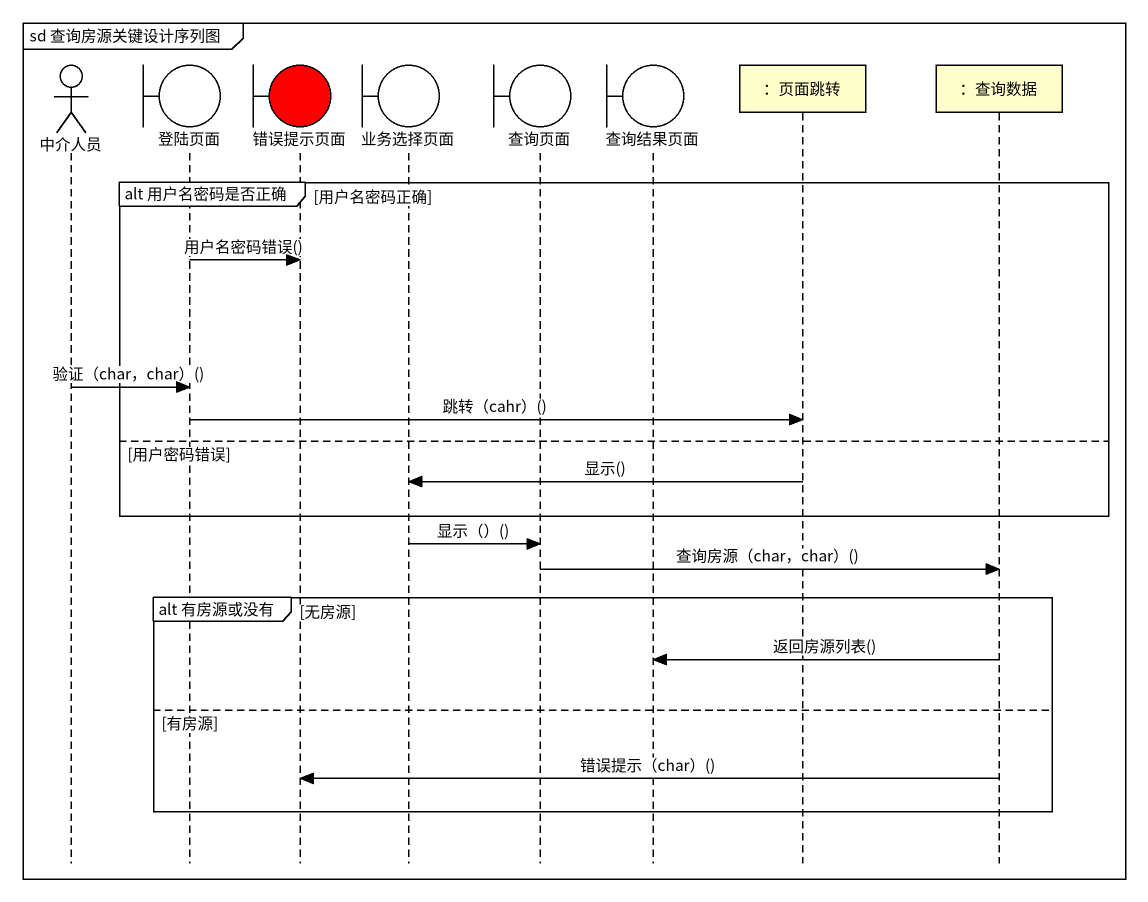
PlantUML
@startuml
mainframe sd 查询房源关键设计序列图
hide footbox
actor 中介人员
boundary 登陆页面
boundary 错误提示页面 #FF0000
boundary 业务选择页面
boundary 查询页面
boundary 查询结果页面
participant "：页面跳转" as 页面跳转
participant "：查询数据" as 查询数据

group alt 用户名密码是否正确 [用户名密码正确]
  登陆页面 -> 错误提示页面 : 用户名密码错误()
  中介人员 -> 登陆页面 : 验证（char，char）()
  登陆页面 -> 页面跳转 : 跳转（cahr）()
else 用户密码错误
  页面跳转 -> 业务选择页面 : 显示()
end
业务选择页面 -> 查询页面 : 显示（）()
查询页面 -> 查询数据 : 查询房源（char，char）()
group alt 有房源或没有 [无房源]
  查询数据 -> 查询结果页面 : 返回房源列表()
else 有房源
  查询数据 -> 错误提示页面 : 错误提示（char）()
end
@enduml
